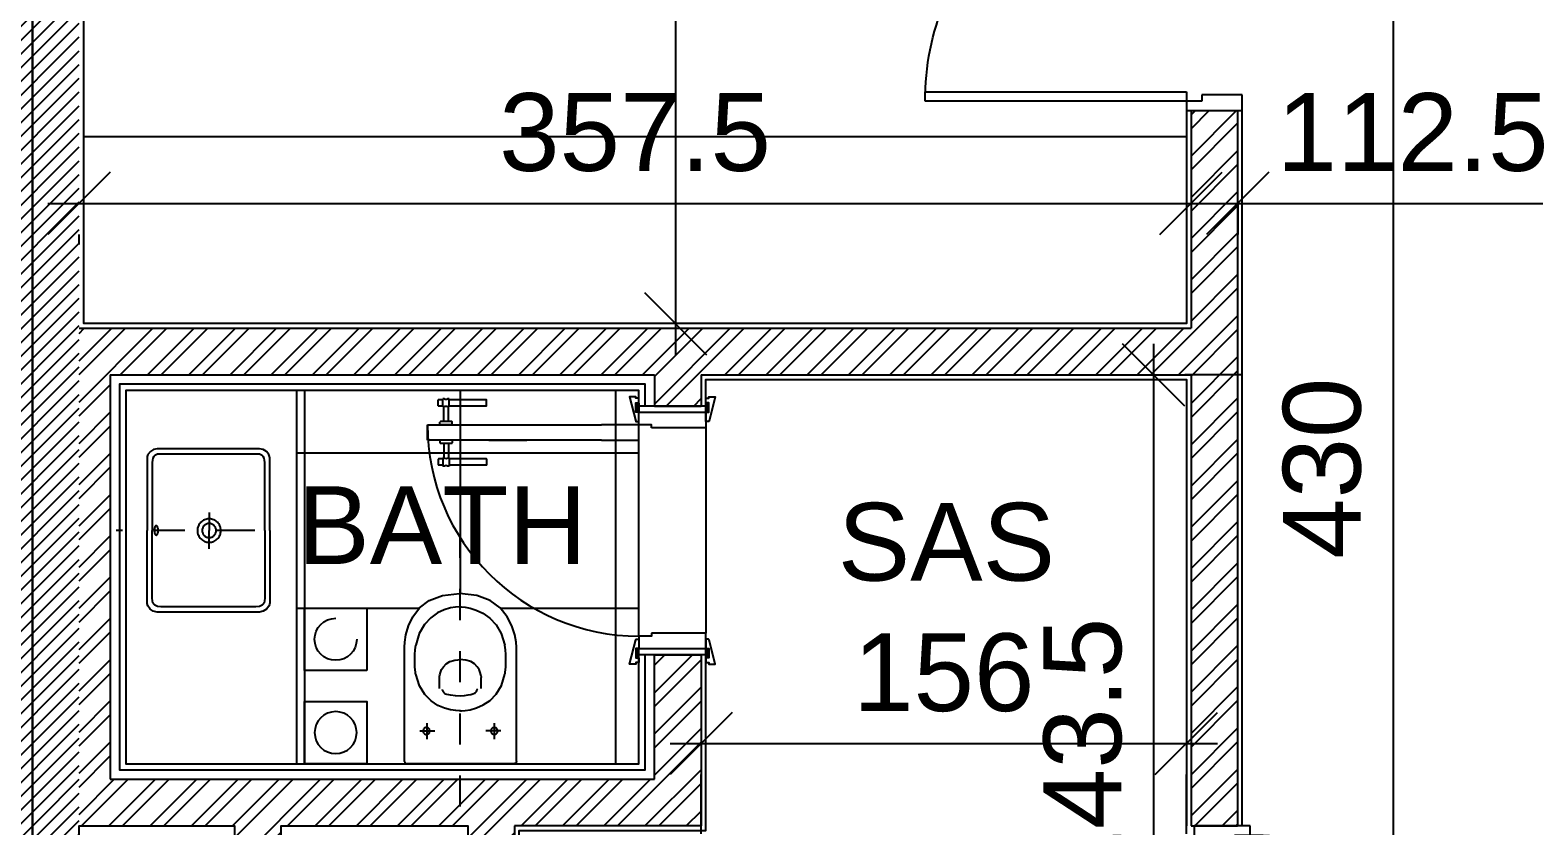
# Model space of a CAD drawing. Extents: x 0 to 47, y -4.1 to 58.5.
# Drawn here: x 15.621 to 20.456, y 12.8 to 15.359 of the extents above; entities that cross this region are included whole.
import ezdxf
from ezdxf.enums import TextEntityAlignment as Align

# ---------------------------------------------------------------- set-up
doc = ezdxf.new("R2010")
doc.units = 0
doc.header["$MEASUREMENT"] = 0
doc.header["$PDMODE"] = 35
doc.header["$PDSIZE"] = 0.3
doc.linetypes.add('CENTER', pattern=[2, 1.25, -0.25, 0.25, -0.25])
doc.linetypes.add('DASHDOTX2', pattern=[50.8, 25.4, -12.7, 0, -12.7])
doc.layers.get('0').update_dxf_attribs({"linetype": 'CONTINUOUS'})
doc.layers.get('DEFPOINTS').update_dxf_attribs({"linetype": 'CONTINUOUS'})
for name, color, linetype in [('A-AREAS', 6, 'CONTINUOUS'), ('A-AXIS-SANITARY', 10, 'DASHDOTX2'), ('A-closet', 252, 'CONTINUOUS'), ('a-dim', 3, 'CONTINUOUS'), ('A-DOORS', 1, 'CONTINUOUS'), ('A-FLOR-PFIX', 61, 'CONTINUOUS'), ('A-HATCH-CONC', 8, 'CONTINUOUS'), ('A-HATCH-WALL', 8, 'CONTINUOUS'), ('A-MECHANICAL', 255, 'CONTINUOUS'), ('A-NOMENCLATURE', 3, 'CONTINUOUS'), ('A-PLASTER', 8, 'CONTINUOUS'), ('A-PORTE', 1, 'CONTINUOUS'), ('A-PROJ-TIL-BATH', 8, 'CONTINUOUS'), ('A-SECT-TILE', 12, 'CONTINUOUS'), ('A-WALL', 4, 'CONTINUOUS')]:
    doc.layers.add(name, color=color, linetype=linetype)
doc.styles.add('A100-STEXT', font='Arial Regular.ttf', dxfattribs={"height": 0.25})
doc.dimstyles.new('A100-DIM', dxfattribs={"dimtxt": 0.25, "dimasz": 0.2, "dimexe": 0.1, "dimexo": 0.3, "dimgap": 0.1, "dimtad": 1, "dimlfac": 100, "dimrnd": 0.5, "dimdsep": 46, "dimtxsty": 'A100-STEXT', "dimblk1": 'OBLIQUE', "dimblk2": 'OBLIQUE', "dimsah": 1, "dimcen": -0.05, "dimdle": 0.1, "dimclrd": 15, "dimclre": 15, "dimclrt": 256, "dimadec": 0, "dimazin": 0, "dimtfac": 0.28, "dimtix": 1, "dimtmove": 2, "dimatfit": 3, "dimldrblk": 'OBLIQUE', "dimfxl": 1, "dimtolj": 1, "dimarcsym": 0})

# ---------------------------------------------------------------- blocks, each defined once
blk = doc.blocks.new('_OBLIQUE')
at = {"color": 0, "linetype": 'ByBlock'}
blk.add_line((-0.5, -0.5), (0.5, 0.5), dxfattribs=at)
blk = doc.blocks.new('*D129')
at = {"layer": 'a-dim', "color": 15, "lineweight": -2, "transparency": 16777216}
for p, q in [((15.6784, 14.8014), (19.4534, 14.8014)), ((19.3534, 14.8), (19.3534, 14.7014)), ((15.7784, 14.6691), (15.7784, 14.7014))]:
    blk.add_line(p, q, dxfattribs=at)
at = {"layer": 'DEFPOINTS', "color": 0, "transparency": 16777216}
for p in [(19.3534, 15.1), (15.7784, 14.9691), (19.3534, 14.8014)]:
    blk.add_point(p, dxfattribs=at)
at = {"layer": 'a-dim', "color": 15, "lineweight": -2, "transparency": 16777216, "xscale": 0.2, "yscale": 0.2, "zscale": 0.2, "rotation": 180}
blk.add_blockref('_OBLIQUE', (15.7784, 14.8014), dxfattribs=at)
at = {"layer": 'a-dim', "color": 15, "lineweight": -2, "transparency": 16777216, "xscale": 0.2, "yscale": 0.2, "zscale": 0.2}
blk.add_blockref('_OBLIQUE', (19.3534, 14.8014), dxfattribs=at)
at = {"layer": 'a-dim', "transparency": 16777216, "insert": (17.5659, 15.0291), "char_height": 0.25, "attachment_point": 5, "style": 'A100-STEXT'}
blk.add_mtext('\\A1;357.5', dxfattribs=at)
blk = doc.blocks.new('*D130')
at = {"layer": 'a-dim', "color": 15, "lineweight": -2, "transparency": 16777216}
for p, q in [((20.6284, 14.975), (20.6284, 14.7014)), ((19.4034, 14.8014), (20.7284, 14.8014)), ((19.5034, 14.8), (19.5034, 14.7014))]:
    blk.add_line(p, q, dxfattribs=at)
at = {"layer": 'DEFPOINTS', "color": 0, "transparency": 16777216}
for p in [(20.6284, 15.275), (19.5034, 15.1), (20.6284, 14.8014)]:
    blk.add_point(p, dxfattribs=at)
at = {"layer": 'a-dim', "color": 15, "lineweight": -2, "transparency": 16777216, "xscale": 0.2, "yscale": 0.2, "zscale": 0.2, "rotation": 180}
blk.add_blockref('_OBLIQUE', (19.5034, 14.8014), dxfattribs=at)
at = {"layer": 'a-dim', "color": 15, "lineweight": -2, "transparency": 16777216, "xscale": 0.2, "yscale": 0.2, "zscale": 0.2}
blk.add_blockref('_OBLIQUE', (20.6284, 14.8014), dxfattribs=at)
at = {"layer": 'a-dim', "transparency": 16777216, "insert": (20.0659, 15.0291), "char_height": 0.25, "attachment_point": 5, "style": 'A100-STEXT'}
blk.add_mtext('\\A1;112.5', dxfattribs=at)
blk = doc.blocks.new('P90E18D')
at = {"layer": 'A-PORTE'}
for p, q in [((0, 0), (0.05, 0)), ((0, -0.18), (0, 0)), ((0.05, 0), (0.05, -0.13)), ((0.9, 0), (0.85, 0)), ((0.85, 0), (0.85, -0.13)), ((0.9, -0.18), (0.9, 0)), ((0.05, -0.13), (0.03, -0.13)), ((0.03, -0.13), (0.03, -0.18)), ((0.85, -0.13), (0.87, -0.13)), ((0.87, -0.13), (0.87, -0.18)), ((0.03, -0.18), (0, -0.18)), ((0.06, -0.18), (0.02, -0.18)), ((0.03, -0.18), (0.03, -1.02)), ((0.06, -1.02), (0.06, -0.18)), ((0.87, -0.18), (0.9, -0.18))]:
    blk.add_line(p, q, dxfattribs=at)
blk.add_arc((0.03, -0.18), 0.84, 270, 360, dxfattribs=at)
blk = doc.blocks.new('A$C3DEF75EA')
at = {"layer": 'A-DOORS'}
for p, q in [((-0.11, 0.68), (-0.06, 0.68)), ((-0.11, 0.56), (-0.11, 0.68)), ((-0.06, 0.68), (-0.06, 0.56)), ((-0.167, 0.63), (-0.193, 0.63)), ((-0.193, 0.625), (-0.193, 0.63)), ((-0.19, 0.63), (-0.19, 0.6445)), ((-0.1705, 0.645), (-0.1895, 0.645)), ((-0.17, 0.63), (-0.17, 0.6445)), ((-0.167, 0.6275), (-0.167, 0.63)), ((-0.12, 0.602), (-0.12, 0.638)), ((-0.11, 0.64), (-0.118, 0.64)), ((-0.11, 0.6), (-0.11, 0.64)), ((-0.06, 0.64), (-0.052, 0.64)), ((-0.06, 0.6), (-0.06, 0.64)), ((-0.05, 0.602), (-0.05, 0.638)), ((-0.003, 0.63), (0.023, 0.63)), ((-0.003, 0.6275), (-0.003, 0.63)), ((0, 0.63), (0, 0.6445)), ((0.0005, 0.645), (0.0195, 0.645)), ((0.02, 0.63), (0.02, 0.6445)), ((0.023, 0.625), (0.023, 0.63)), ((-0.193, 0.61), (-0.193, 0.615)), ((-0.167, 0.61), (-0.193, 0.61)), ((-0.19, 0.4905), (-0.19, 0.61)), ((-0.17, 0.4905), (-0.17, 0.61)), ((-0.12, 0.6275), (-0.167, 0.6275)), ((-0.167, 0.61), (-0.167, 0.6125)), ((-0.12, 0.6125), (-0.167, 0.6125)), ((-0.11, 0.6), (-0.118, 0.6)), ((-0.06, 0.6), (-0.052, 0.6)), ((-0.05, 0.6275), (-0.003, 0.6275)), ((-0.05, 0.6125), (-0.003, 0.6125)), ((-0.003, 0.61), (-0.003, 0.6125)), ((-0.003, 0.61), (0.023, 0.61)), ((0, 0.4905), (0, 0.61)), ((0.02, 0.4905), (0.02, 0.61)), ((0.023, 0.61), (0.023, 0.615)), ((-0.11, 0.12), (-0.11, 0.56)), ((-0.06, 0.56), (-0.06, 0.12)), ((-0.1705, 0.49), (-0.1895, 0.49)), ((0.0005, 0.49), (0.0195, 0.49)), ((-0.11, 0.483), (-0.11, 0.36)), ((-0.06, 0.483), (-0.06, 0.36)), ((-0.11, 0.12), (-0.11, 0)), ((-0.06, 0), (-0.06, 0.12)), ((-0.809, 0), (-0.781, 0.009)), ((-0.809, 0.009), (-0.781, 0)), ((0.009, 0), (-0.019, 0.009)), ((0.009, 0.009), (-0.019, 0)), ((-0.11, 0), (-0.06, 0)), ((-0.809, -0.215), (-0.781, -0.224)), ((-0.809, -0.224), (-0.781, -0.215)), ((0.009, -0.215), (-0.019, -0.224)), ((0.009, -0.224), (-0.019, -0.215))]:
    blk.add_line(p, q, dxfattribs=at)
at = {"layer": 'A-DOORS', "color": 8}
for p, q in [((-0.74, 0), (-0.06, 0)), ((-0.07, -0.215), (-0.73, -0.215))]:
    blk.add_line(p, q, dxfattribs=at)
at = {"layer": 'A-DOORS'}
for points in [[(-0.81, 0), (-0.825, 0), (-0.825, 0.01), (-0.83, 0.01), (-0.83, 0.03), (-0.7518, 0.0104, -0.381769), (-0.75, 0.0084), (-0.75, 0), (-0.78, 0), (-0.78, 0.01), (-0.81, 0.01), (-0.81, 0)], [(0.01, 0), (0.025, 0), (0.025, 0.01), (0.03, 0.01), (0.03, 0.03), (-0.0482, 0.0104, 0.381769), (-0.05, 0.0084), (-0.05, 0), (-0.02, 0), (-0.02, 0.01), (0.01, 0.01), (0.01, 0)], [(-0.81, -0.215), (-0.825, -0.215), (-0.825, -0.225), (-0.83, -0.225), (-0.83, -0.245), (-0.7518, -0.2254, 0.381769), (-0.75, -0.2234), (-0.75, -0.215), (-0.78, -0.215), (-0.78, -0.225), (-0.81, -0.225), (-0.81, -0.215)], [(0.01, -0.215), (0.025, -0.215), (0.025, -0.225), (0.03, -0.225), (0.03, -0.245), (-0.0482, -0.2254, -0.381769), (-0.05, -0.2234), (-0.05, -0.215), (-0.02, -0.215), (-0.02, -0.225), (0.01, -0.225), (0.01, -0.215)]]:
    blk.add_lwpolyline(points, format="xyb", dxfattribs=at)
for points in [[(-0.809, 0), (-0.781, 0), (-0.781, 0.009), (-0.809, 0.009)], [(0.009, 0), (-0.019, 0), (-0.019, 0.009), (0.009, 0.009)], [(-0.809, -0.215), (-0.781, -0.215), (-0.781, -0.224), (-0.809, -0.224)], [(0.009, -0.215), (-0.019, -0.215), (-0.019, -0.224), (0.009, -0.224)]]:
    blk.add_lwpolyline(points, close=True, dxfattribs=at)
for points in [[(-0.8, -0.215), (-0.8, 0), (-0.78, 0), (-0.78, -0.215), (-0.8, -0.215)], [(-0.73, -0.04), (-0.74, -0.04), (-0.74, 0), (-0.78, 0)], [(-0.78, 0), (-0.78, -0.215), (-0.73, -0.215), (-0.73, -0.04)], [(0, -0.215), (0, 0), (-0.02, 0), (-0.02, -0.215), (0, -0.215)], [(-0.07, -0.04), (-0.06, -0.04), (-0.06, 0), (-0.02, 0)], [(-0.02, 0), (-0.02, -0.215), (-0.07, -0.215), (-0.07, -0.04)]]:
    blk.add_lwpolyline(points, dxfattribs=at)
blk.add_arc((-0.0597, -0.0003), 0.6803, 90.0254, 179.9746, dxfattribs=at)
for centre, major_axis, start_param, end_param in [((-0.1895, 0.6445), (-0.000354, 0.000354), -0.785398, 0.785398), ((-0.1705, 0.6445), (0.000354, 0.000354), 5.497787, 7.068583), ((-0.118, 0.638), (-0.00141, 0.00141), -0.785398, 0.785398), ((-0.052, 0.638), (0.00141, 0.00141), 5.497787, 7.068583), ((0.0005, 0.6445), (-0.000354, 0.000354), -0.785398, 0.785398), ((0.0195, 0.6445), (0.000354, 0.000354), 5.497787, 7.068583), ((-0.2006, 0.62), (0.00642, 0.00642), 4.914874, 6.080701), ((-0.149, 0.62), (0.0138, 0.0138), 1.961403, 2.750986), ((-0.118, 0.602), (0.00141, 0.00141), 2.356194, 3.926991), ((-0.052, 0.602), (-0.00141, 0.00141), 2.356194, 3.926991), ((-0.021, 0.62), (0.0138, 0.0138), 5.102996, 5.892578), ((0.0306, 0.62), (0.00642, 0.00642), 1.773281, 2.939108), ((-0.1895, 0.4905), (0.000354, 0.000354), 2.356194, 3.926991), ((-0.1705, 0.4905), (-0.000354, 0.000354), 2.356194, 3.926991), ((0.0005, 0.4905), (0.000354, 0.000354), 2.356194, 3.926991), ((0.0195, 0.4905), (-0.000354, 0.000354), 2.356194, 3.926991)]:
    blk.add_ellipse(centre, major_axis=major_axis, ratio=1, start_param=start_param, end_param=end_param, dxfattribs=at)
blk = doc.blocks.new('A$C4412624D')
for points in [[(-363.316505, 205.931824, 0), (-369.377186, 205.812927, 0), (-385.619804, 204.401184, 0), (-409.135235, 200.113983, 0), (-437.014357, 191.368836, 0), (-466.348038, 176.583069, 0), (-494.227158, 154.174194, 0), (-517.742592, 122.559601, 0), (-533.985207, 80.156738, 0), (-540.045876, 25.382996, 0)], [(-7.305237, 205.931824, 0), (-19.51413, 205.931824, 0), (-52.233948, 205.931824, 0), (-99.604431, 205.931824, 0), (-155.76532, 205.931824, 0), (-214.856354, 205.931793, 0), (-271.017242, 205.931793, 0), (-318.387726, 205.931793, 0), (-351.107536, 205.931763, 0), (-363.316406, 205.931763, 0)], [(-7.305237, 205.931824, 0), (-7.054718, 205.891724, 0), (-6.383331, 205.746399, 0), (-5.411285, 205.458283, 0), (-4.258881, 204.989777, 0), (-3.046356, 204.303314, 0), (-1.893951, 203.361298, 0), (-0.921936, 202.126221, 0), (-0.250519, 200.560455, 0), (0, 198.626465, 0)], [(-0.000031, 198.626618, 0), (-0.000031, 186.942688, 0), (-0.000031, 155.629791, 0), (-0.000031, 110.296204, 0), (-0.000031, 56.550171, 0), (0, 0, 0), (0, -53.746025, 0), (0, -99.079628, 0), (0.000031, -130.392528, 0), (0.000031, -142.076446, 0)], [(-497.934326, 27.701111, 0), (-497.803253, 31.697464, 0), (-496.723526, 42.562134, 0), (-493.665352, 58.608521, 0), (-487.598946, 78.150055, 0), (-477.494526, 99.500153, 0), (-462.322313, 120.972229, 0), (-441.052518, 140.879669, 0), (-412.655359, 157.53595, 0), (-376.101051, 169.254425, 0)], [(-283.871368, 169.254578, 0), (-285.531082, 169.495087, 0), (-290.24971, 170.096344, 0), (-297.636414, 170.87796, 0), (-307.300392, 171.659577, 0), (-318.850838, 172.260834, 0), (-331.896935, 172.501343, 0), (-346.047874, 172.200714, 0), (-360.912849, 171.17862, 0), (-376.101044, 169.254608, 0)], [(-167.899292, 27.713638, 0), (-167.94632, 31.783478, 0), (-168.779755, 42.831787, 0), (-171.43811, 59.116745, 0), (-176.960022, 78.896546, 0), (-186.383972, 100.429382, 0), (-200.748535, 121.973389, 0), (-221.092255, 141.786835, 0), (-248.453674, 158.127808, 0), (-283.871368, 169.254547, 0)], [(-93.019531, 135.467438, 0), (-93.196075, 137.437134, 0), (-93.705109, 139.291046, 0), (-94.515656, 140.998169, 0), (-95.596771, 142.527588, 0), (-96.917511, 143.848328, 0), (-98.446899, 144.929444, 0), (-100.154022, 145.740021, 0), (-102.007935, 146.249054, 0), (-103.977631, 146.425629, 0), (-103.977631, 146.425537, 0), (-105.947327, 146.248993, 0), (-107.801239, 145.73996, 0), (-109.508362, 144.929413, 0), (-111.03775, 143.848328, 0), (-112.358459, 142.527588, 0), (-113.439575, 140.99823, 0), (-114.250092, 139.291107, 0), (-114.759094, 137.437256, 0), (-114.935638, 135.46759, 0), (-114.93573, 135.467438, 0), (-114.759186, 133.497742, 0), (-114.250153, 131.643829, 0), (-113.439606, 129.936707, 0), (-112.35849, 128.407288, 0), (-111.03775, 127.086548, 0), (-109.508362, 126.005432, 0), (-107.801239, 125.194855, 0), (-105.947327, 124.685822, 0), (-103.977631, 124.509247, 0), (-103.977631, 124.509339, 0), (-102.007935, 124.685883, 0), (-100.154022, 125.194916, 0), (-98.446899, 126.005463, 0), (-96.917511, 127.086548, 0), (-95.596802, 128.407288, 0), (-94.515686, 129.936646, 0), (-93.70517, 131.643768, 0), (-93.196167, 133.49762, 0), (-93.019623, 135.467285, 0)], [(-103.977631, 156.470307, 0), (-103.977631, 154.841889, 0), (-103.977631, 150.477722, 0), (-103.977631, 144.159454, 0), (-103.977631, 136.668732, 0), (-103.977661, 128.787171, 0), (-103.977661, 121.296448, 0), (-103.977661, 114.97818, 0), (-103.977692, 110.614014, 0), (-103.977692, 108.985626, 0)], [(-128.633087, 134.554077, 0), (-126.879395, 134.554077, 0), (-122.179504, 134.554077, 0), (-115.375183, 134.554077, 0), (-107.308197, 134.554077, 0), (-98.820343, 134.554108, 0), (-90.753357, 134.554108, 0), (-83.949036, 134.554108, 0), (-79.249146, 134.554138, 0), (-77.495453, 134.554138, 0)], [(-239.127029, 93.496338, 0), (-244.453003, 93.570557, 0), (-249.945557, 93.674713, 0), (-255.392944, 93.798554, 0), (-260.583328, 93.931671, 0), (-265.304947, 94.063751, 0), (-269.345993, 94.184479, 0), (-272.494675, 94.283508, 0), (-274.5392, 94.350495, 0), (-275.267776, 94.375122, 0), (-275.267746, 94.375122, 0), (-277.177994, 94.160919, 0), (-282.297455, 93.202637, 0), (-289.709213, 91.026795, 0), (-298.496338, 87.159912, 0), (-307.741928, 81.128479, 0), (-316.529068, 72.45903, 0), (-323.940826, 60.67807, 0), (-329.060295, 45.312103, 0), (-330.970551, 25.887634, 0)], [(-222.988953, 73.828949, 0), (-223.338638, 74.133179, 0), (-224.304276, 74.948532, 0), (-225.760712, 76.128952, 0), (-227.582809, 77.528443, 0), (-229.645447, 79.000946, 0), (-231.823486, 80.400421, 0), (-233.99176, 81.580872, 0), (-236.025146, 82.39621, 0), (-237.798523, 82.70047, 0)], [(-222.988953, 73.828949, 0), (-222.415253, 72.286972, 0), (-220.969742, 67.851441, 0), (-219.065781, 60.807938, 0), (-217.11673, 51.442078, 0), (-215.53595, 40.039414, 0), (-214.736816, 26.885574, 0), (-215.132675, 12.266113, 0), (-217.136887, -3.533356, 0), (-221.162842, -20.227234, 0)], [(-363.316505, -149.381658, 0), (-369.377186, -149.461094, 0), (-385.619804, -148.580885, 0), (-409.135235, -145.063267, 0), (-437.014357, -137.230472, 0), (-466.348038, -123.404728, 0), (-494.227158, -101.908272, 0), (-517.742592, -71.063339, 0), (-533.985207, -29.192154, 0), (-540.045876, 25.383057, 0)], [(-497.934326, 27.701111, 0), (-497.877174, 23.658875, 0), (-496.982231, 12.679642, 0), (-494.164284, -3.515335, 0), (-488.338104, -23.204819, 0), (-478.41848, -44.667587, 0), (-463.320183, -66.182388, 0), (-441.957998, -86.028, 0), (-413.246702, -102.483177, 0), (-376.101074, -113.826691, 0)], [(-239.127029, -38.068466, 0), (-244.453003, -38.14267, 0), (-249.945557, -38.246841, 0), (-255.392944, -38.370651, 0), (-260.583328, -38.503769, 0), (-265.304947, -38.635849, 0), (-269.345993, -38.756561, 0), (-272.494675, -38.855591, 0), (-274.5392, -38.922577, 0), (-275.267776, -38.947189, 0), (-275.267746, -38.947235, 0), (-277.177994, -38.733047, 0), (-282.297455, -37.774811, 0), (-289.709213, -35.599045, 0), (-298.496338, -31.732208, 0), (-307.741928, -25.700821, 0), (-316.529068, -17.031387, 0), (-323.940826, -5.250381, 0), (-329.060295, 10.115692, 0), (-330.970551, 29.540344, 0)], [(-167.899292, 27.713638, 0), (-167.835449, 23.744888, 0), (-168.391693, 12.949295, 0), (-170.689728, -3.00711, 0), (-175.851273, -22.458359, 0), (-184.998032, -43.738403, 0), (-199.251709, -65.181274, 0), (-219.733994, -85.120949, 0), (-247.56662, -101.891426, 0), (-283.871277, -113.826691, 0)], [(-221.162796, -20.227218, 0), (-221.512482, -20.531448, 0), (-222.478119, -21.346786, 0), (-223.934555, -22.527222, 0), (-225.756668, -23.926681, 0), (-227.819305, -25.39917, 0), (-229.99733, -26.79863, 0), (-232.165619, -27.97905, 0), (-234.19902, -28.794388, 0), (-235.972382, -29.098617, 0)], [(-128.633087, -79.126785, 0), (-126.879395, -79.126785, 0), (-122.179504, -79.126785, 0), (-115.375183, -79.126785, 0), (-107.308197, -79.126793, 0), (-98.820343, -79.126793, 0), (-90.753357, -79.1268, 0), (-83.949036, -79.1268, 0), (-79.249146, -79.126808, 0), (-77.495453, -79.126816, 0)], [(-93.019531, -80.039558, 0), (-93.196075, -78.069855, 0), (-93.705109, -76.215965, 0), (-94.515656, -74.508842, 0), (-95.596771, -72.979439, 0), (-96.917511, -71.658707, 0), (-98.446899, -70.577591, 0), (-100.154022, -69.767044, 0), (-102.007935, -69.258026, 0), (-103.977631, -69.081474, 0), (-103.977631, -69.081459, 0), (-105.947327, -69.258011, 0), (-107.801239, -69.767036, 0), (-109.508362, -70.577583, 0), (-111.03775, -71.658699, 0), (-112.358459, -72.979431, 0), (-113.439575, -74.508835, 0), (-114.250092, -76.21595, 0), (-114.759094, -78.069839, 0), (-114.935638, -80.039543, 0), (-114.93573, -80.039558, 0), (-114.759186, -82.009262, 0), (-114.250153, -83.863159, 0), (-113.439606, -85.570282, 0), (-112.35849, -87.099686, 0), (-111.03775, -88.420425, 0), (-109.508362, -89.501541, 0), (-107.801239, -90.312088, 0), (-105.947327, -90.821113, 0), (-103.977631, -90.997673, 0), (-103.977631, -90.997658, 0), (-102.007935, -90.821106, 0), (-100.154022, -90.31208, 0), (-98.446899, -89.501533, 0), (-96.917511, -88.420418, 0), (-95.596802, -87.099678, 0), (-94.515686, -85.570274, 0), (-93.70517, -83.863144, 0), (-93.196167, -82.009254, 0), (-93.019623, -80.039543, 0)], [(-103.977631, -101.042419, 0), (-103.977631, -99.414001, 0), (-103.977631, -95.049827, 0), (-103.977631, -88.731552, 0), (-103.977631, -81.240814, 0), (-103.977661, -73.359253, 0), (-103.977661, -65.868515, 0), (-103.977661, -59.550239, 0), (-103.977692, -55.186066, 0), (-103.977692, -53.557648, 0)], [(-283.871368, -113.826683, 0), (-285.531082, -114.067184, 0), (-290.24971, -114.668434, 0), (-297.636414, -115.450065, 0), (-307.300392, -116.231693, 0), (-318.850838, -116.832943, 0), (-331.896935, -117.073444, 0), (-346.047874, -116.772819, 0), (-360.912849, -115.750694, 0), (-376.101044, -113.826691, 0)], [(-7.305237, -149.381658, 0), (-7.054718, -149.341568, 0), (-6.383331, -149.196247, 0), (-5.411285, -148.908123, 0), (-4.258881, -148.439623, 0), (-3.046356, -147.753174, 0), (-1.893951, -146.811207, 0), (-0.921936, -145.576141, 0), (-0.250519, -144.010414, 0), (0, -142.076446, 0)], [(-7.305237, -149.381658, 0), (-19.51413, -149.381658, 0), (-52.233948, -149.381658, 0), (-99.604431, -149.381658, 0), (-155.76532, -149.381658, 0), (-214.856354, -149.38166, 0), (-271.017242, -149.38166, 0), (-318.387726, -149.38166, 0), (-351.107536, -149.381662, 0), (-363.316406, -149.381662, 0)]]:
    blk.add_polyline3d(points)
at = {"layer": 'A-AXIS-SANITARY', "linetype": 'CENTER', "ltscale": 0.1}
blk.add_line((136.288241, 26.88557), (-721.794139, 26.885582), dxfattribs=at)
blk = doc.blocks.new('A$C6D442EC4')
at = {"layer": 'A-AXIS-SANITARY', "linetype": 'CENTER', "ltscale": 0.1}
blk.add_line((-0.0027, 0.3461), (-0.0027, -0.0992), dxfattribs=at)
for points in [[(-0.0614, 0.1997), (-0.0031, 0.1997)], [(0.0553, 0.1997), (-0.0031, 0.1997)]]:
    blk.add_lwpolyline(points, dxfattribs=at)
at = {"layer": 'A-FLOR-PFIX', "ltscale": 0.5}
for points in [[(-0.0025, 0.3948), (-0.0051, 0.3948), (-0.0125, 0.3948), (-0.0239, 0.3948), (-0.0388, 0.3948), (-0.0564, 0.3948), (-0.076, 0.3948), (-0.1187, 0.3948), (-0.1614, 0.3948), (-0.181, 0.3948), (-0.1986, 0.3948), (-0.2135, 0.3948), (-0.225, 0.3948), (-0.2323, 0.3948), (-0.235, 0.3948), (-0.2405, 0.394), (-0.246, 0.3919), (-0.2556, 0.3842), (-0.2625, 0.3736), (-0.2651, 0.362), (-0.2651, 0.361), (-0.2651, 0.3583), (-0.2651, 0.3538), (-0.2651, 0.3478), (-0.2651, 0.3316), (-0.2651, 0.3105), (-0.2651, 0.2855), (-0.2651, 0.2577), (-0.2651, 0.1972), (-0.2651, 0.1367), (-0.2651, 0.1088), (-0.2651, 0.0839), (-0.2651, 0.0628), (-0.2651, 0.0466), (-0.2651, 0.0405), (-0.2651, 0.0361), (-0.2651, 0.0333), (-0.2651, 0.0324), (-0.2626, 0.0199), (-0.2557, 0.0096), (-0.2448, 0.0026), (-0.2379, 0.0007), (-0.2303, 0), (-0.2278, 0), (-0.2205, 0), (-0.2093, 0), (-0.1947, 0), (-0.1775, 0), (-0.1582, 0), (-0.1164, 0), (-0.0746, 0), (-0.0553, 0), (-0.0381, 0), (-0.0235, 0), (-0.0123, 0), (-0.005, 0), (-0.0025, 0)], [(-0.0026, 0.3948), (0, 0.3948), (0.0074, 0.3948), (0.0188, 0.3948), (0.0337, 0.3948), (0.0513, 0.3948), (0.0709, 0.3948), (0.1136, 0.3948), (0.1563, 0.3948), (0.176, 0.3948), (0.1936, 0.3948), (0.2084, 0.3948), (0.2199, 0.3948), (0.2273, 0.3948), (0.2299, 0.3948), (0.2355, 0.394), (0.2409, 0.3919), (0.2506, 0.3842), (0.2574, 0.3736), (0.26, 0.362), (0.26, 0.361), (0.26, 0.3583), (0.26, 0.3538), (0.26, 0.3478), (0.26, 0.3316), (0.26, 0.3105), (0.26, 0.2856), (0.26, 0.2578), (0.26, 0.1974), (0.26, 0.137), (0.26, 0.1092), (0.26, 0.0843), (0.26, 0.0632), (0.26, 0.047), (0.26, 0.041), (0.26, 0.0366), (0.26, 0.0338), (0.26, 0.0329), (0.2574, 0.0212), (0.2506, 0.0106), (0.2409, 0.003), (0.2355, 0.0008), (0.2299, 0), (0.2273, 0), (0.2199, 0), (0.2084, 0), (0.1936, 0), (0.176, 0), (0.1563, 0), (0.1136, 0), (0.0709, 0), (0.0513, 0), (0.0337, 0), (0.0188, 0), (0.0074, 0), (0, 0), (-0.0026, 0)], [(-0.0025, 0.3784), (-0.0049, 0.3784), (-0.0118, 0.3784), (-0.0226, 0.3784), (-0.0366, 0.3784), (-0.0531, 0.3784), (-0.0715, 0.3784), (-0.1116, 0.3784), (-0.1517, 0.3784), (-0.1701, 0.3784), (-0.1867, 0.3784), (-0.2006, 0.3784), (-0.2114, 0.3784), (-0.2183, 0.3784), (-0.2208, 0.3784), (-0.2288, 0.3778), (-0.2351, 0.3761), (-0.2399, 0.3735), (-0.2434, 0.37), (-0.2472, 0.361), (-0.2481, 0.3502), (-0.2481, 0.3493), (-0.2481, 0.3468), (-0.2481, 0.3427), (-0.2481, 0.3371), (-0.2481, 0.322), (-0.2481, 0.3025), (-0.2481, 0.2793), (-0.2481, 0.2535), (-0.2481, 0.1974), (-0.2481, 0.1413), (-0.2481, 0.1155), (-0.2481, 0.0924), (-0.2481, 0.0728), (-0.2481, 0.0577), (-0.2481, 0.0522), (-0.2481, 0.048), (-0.2481, 0.0455), (-0.2481, 0.0446), (-0.2472, 0.0339), (-0.2434, 0.0249), (-0.2399, 0.0214), (-0.2351, 0.0187), (-0.2288, 0.017), (-0.2208, 0.0164), (-0.2183, 0.0164), (-0.2114, 0.0164), (-0.2006, 0.0164), (-0.1867, 0.0164), (-0.1701, 0.0164), (-0.1517, 0.0164), (-0.1116, 0.0164), (-0.0715, 0.0164), (-0.0531, 0.0164), (-0.0366, 0.0164), (-0.0226, 0.0164), (-0.0118, 0.0164), (-0.0049, 0.0164), (-0.0025, 0.0164)], [(-0.0026, 0.3784), (-0.0002, 0.3784), (0.0068, 0.3784), (0.0175, 0.3784), (0.0315, 0.3784), (0.048, 0.3784), (0.0665, 0.3784), (0.1065, 0.3784), (0.1466, 0.3784), (0.1651, 0.3784), (0.1816, 0.3784), (0.1955, 0.3784), (0.2063, 0.3784), (0.2132, 0.3784), (0.2157, 0.3784), (0.2237, 0.3778), (0.23, 0.3761), (0.2348, 0.3735), (0.2383, 0.37), (0.2421, 0.361), (0.243, 0.3502), (0.243, 0.3493), (0.243, 0.3468), (0.243, 0.3427), (0.243, 0.3371), (0.243, 0.322), (0.243, 0.3025), (0.243, 0.2793), (0.243, 0.2535), (0.243, 0.1974), (0.243, 0.1413), (0.243, 0.1155), (0.243, 0.0924), (0.243, 0.0728), (0.243, 0.0577), (0.243, 0.0522), (0.243, 0.048), (0.243, 0.0455), (0.243, 0.0446), (0.2421, 0.0339), (0.2383, 0.0249), (0.2348, 0.0214), (0.23, 0.0187), (0.2237, 0.017), (0.2157, 0.0164), (0.2132, 0.0164), (0.2063, 0.0164), (0.1955, 0.0164), (0.1816, 0.0164), (0.1651, 0.0164), (0.1466, 0.0164), (0.1065, 0.0164), (0.0665, 0.0164), (0.048, 0.0164), (0.0315, 0.0164), (0.0175, 0.0164), (0.0068, 0.0164), (-0.0002, 0.0164), (-0.0026, 0.0164)], [(-0.0408, 0.1997), (-0.0406, 0.2035), (-0.04, 0.2073), (-0.0391, 0.2109), (-0.0378, 0.2144), (-0.0362, 0.2176), (-0.0343, 0.2208), (-0.0322, 0.2237), (-0.0297, 0.2263), (-0.0271, 0.2288), (-0.0242, 0.2309), (-0.021, 0.2328), (-0.0177, 0.2344), (-0.0143, 0.2357), (-0.0107, 0.2366), (-0.0069, 0.2372), (-0.0031, 0.2374), (0.0008, 0.2372), (0.0045, 0.2366), (0.0081, 0.2357), (0.0116, 0.2344), (0.0149, 0.2328), (0.018, 0.2309), (0.0209, 0.2288), (0.0236, 0.2263), (0.026, 0.2237), (0.0282, 0.2208), (0.0301, 0.2176), (0.0317, 0.2144), (0.0329, 0.2109), (0.0339, 0.2073), (0.0344, 0.2035), (0.0346, 0.1997), (0.0344, 0.1958), (0.0339, 0.1921), (0.0329, 0.1885), (0.0317, 0.185), (0.0301, 0.1817), (0.0282, 0.1786), (0.026, 0.1757), (0.0236, 0.173), (0.0209, 0.1706), (0.018, 0.1684), (0.0149, 0.1665), (0.0116, 0.1649), (0.0081, 0.1637), (0.0045, 0.1627), (0.0008, 0.1622), (-0.0031, 0.162), (-0.0069, 0.1622), (-0.0107, 0.1627), (-0.0143, 0.1637), (-0.0177, 0.1649), (-0.021, 0.1665), (-0.0242, 0.1684), (-0.0271, 0.1706), (-0.0297, 0.173), (-0.0322, 0.1757), (-0.0343, 0.1786), (-0.0362, 0.1817), (-0.0378, 0.185), (-0.0391, 0.1885), (-0.04, 0.1921), (-0.0406, 0.1958), (-0.0408, 0.1997), (-0.0408, 0.1997)], [(-0.0257, 0.1997), (-0.0256, 0.202), (-0.0252, 0.2042), (-0.0247, 0.2064), (-0.0239, 0.2085), (-0.023, 0.2105), (-0.0218, 0.2123), (-0.0205, 0.2141), (-0.0191, 0.2157), (-0.0175, 0.2171), (-0.0157, 0.2184), (-0.0139, 0.2196), (-0.0119, 0.2205), (-0.0098, 0.2213), (-0.0076, 0.2218), (-0.0054, 0.2222), (-0.0031, 0.2223), (-0.0008, 0.2222), (0.0015, 0.2218), (0.0037, 0.2213), (0.0057, 0.2205), (0.0077, 0.2196), (0.0096, 0.2184), (0.0113, 0.2171), (0.0129, 0.2157), (0.0144, 0.2141), (0.0157, 0.2123), (0.0168, 0.2105), (0.0178, 0.2085), (0.0185, 0.2064), (0.0191, 0.2042), (0.0194, 0.202), (0.0196, 0.1997), (0.0194, 0.1974), (0.0191, 0.1951), (0.0185, 0.1929), (0.0178, 0.1909), (0.0168, 0.1889), (0.0157, 0.187), (0.0144, 0.1853), (0.0129, 0.1837), (0.0113, 0.1822), (0.0096, 0.1809), (0.0077, 0.1798), (0.0057, 0.1788), (0.0037, 0.1781), (0.0015, 0.1775), (-0.0008, 0.1772), (-0.0031, 0.1771), (-0.0054, 0.1772), (-0.0076, 0.1775), (-0.0098, 0.1781), (-0.0119, 0.1788), (-0.0139, 0.1798), (-0.0157, 0.1809), (-0.0175, 0.1822), (-0.0191, 0.1837), (-0.0205, 0.1853), (-0.0218, 0.187), (-0.023, 0.1889), (-0.0239, 0.1909), (-0.0247, 0.1929), (-0.0252, 0.1951), (-0.0256, 0.1974), (-0.0257, 0.1997), (-0.0257, 0.1997)], [(-0.0176, 0.0295), (-0.0176, 0.0302), (-0.0173, 0.0308), (-0.017, 0.0315), (-0.0165, 0.0321), (-0.0158, 0.0326), (-0.0151, 0.0332), (-0.0142, 0.0337), (-0.0132, 0.0341), (-0.011, 0.0349), (-0.0084, 0.0355), (-0.0056, 0.0359), (-0.0026, 0.036), (0.0004, 0.0359), (0.0033, 0.0355), (0.0058, 0.0349), (0.0081, 0.0341), (0.009, 0.0337), (0.0099, 0.0332), (0.0107, 0.0326), (0.0113, 0.0321), (0.0118, 0.0315), (0.0122, 0.0308), (0.0124, 0.0302), (0.0125, 0.0295), (0.0124, 0.0288), (0.0122, 0.0282), (0.0118, 0.0276), (0.0113, 0.027), (0.0107, 0.0264), (0.0099, 0.0258), (0.009, 0.0253), (0.0081, 0.0249), (0.0058, 0.0241), (0.0033, 0.0235), (0.0004, 0.0231), (-0.0026, 0.023), (-0.0056, 0.0231), (-0.0084, 0.0235), (-0.011, 0.0241), (-0.0132, 0.0249), (-0.0142, 0.0253), (-0.0151, 0.0258), (-0.0158, 0.0264), (-0.0165, 0.027), (-0.017, 0.0276), (-0.0173, 0.0282), (-0.0176, 0.0288), (-0.0176, 0.0295), (-0.0176, 0.0295)]]:
    blk.add_lwpolyline(points, dxfattribs=at)
blk = doc.blocks.new('A$C3B044ACB')
blk.add_lwpolyline([(-0.1, -0.1), (0.1, -0.1), (0.1, 0.1), (-0.1, 0.1)], close=True)
blk.add_circle((0, 0), 0.0676)
blk = doc.blocks.new('A$C767F1EFC')
blk.add_lwpolyline([(-0.2, -0.2), (0, -0.2), (0, 0), (-0.2, 0)], close=True)
blk.add_arc((-0.1, -0.1), 0.0676, 180, 90)
blk = doc.blocks.new('*D173')
at = {"layer": 'a-dim', "color": 15, "lineweight": -2, "transparency": 16777216}
for p, q in [((17.6959, 20.465), (17.6959, 14.315)), ((17.8148, 20.365), (17.7959, 20.365)), ((17.8148, 14.415), (17.7959, 14.415))]:
    blk.add_line(p, q, dxfattribs=at)
at = {"layer": 'DEFPOINTS', "color": 0, "transparency": 16777216}
for p in [(17.5148, 20.365), (17.5148, 14.415), (17.6959, 14.415)]:
    blk.add_point(p, dxfattribs=at)
at = {"layer": 'a-dim', "color": 15, "lineweight": -2, "transparency": 16777216, "xscale": 0.2, "yscale": 0.2, "zscale": 0.2}
for p, rotation in [((17.6959, 20.365), 90), ((17.6959, 14.415), 270)]:
    blk.add_blockref('_OBLIQUE', p, dxfattribs=dict(at, rotation=rotation))
at = {"layer": 'a-dim', "transparency": 16777216, "insert": (17.4683, 17.39), "char_height": 0.25, "attachment_point": 5, "rotation": 90, "style": 'A100-STEXT'}
blk.add_mtext('\\A1;595', dxfattribs=at)
blk = doc.blocks.new('*D234')
at = {"layer": 'a-dim', "color": 15, "lineweight": -2, "transparency": 16777216}
for p, q in [((19.5184, 12.685), (19.5184, 12.3004)), ((23.0134, 12.685), (23.0134, 12.3004)), ((23.1134, 12.4004), (19.4184, 12.4004))]:
    blk.add_line(p, q, dxfattribs=at)
at = {"layer": 'DEFPOINTS', "color": 0, "transparency": 16777216}
for p in [(19.5184, 12.985), (23.0134, 12.985), (19.5184, 12.4004)]:
    blk.add_point(p, dxfattribs=at)
at = {"layer": 'a-dim', "color": 15, "lineweight": -2, "transparency": 16777216, "xscale": 0.2, "yscale": 0.2, "zscale": 0.2}
for p, rotation in [((19.5184, 12.4004), 180.0000000001331), ((23.0134, 12.4004), 1.330935361920638e-10)]:
    blk.add_blockref('_OBLIQUE', p, dxfattribs=dict(at, rotation=rotation))
at = {"layer": 'a-dim', "transparency": 16777216, "insert": (21.2659, 12.6281), "char_height": 0.25, "attachment_point": 5, "style": 'A100-STEXT'}
blk.add_mtext('\\A1;349.5', dxfattribs=at)
blk = doc.blocks.new('*D235')
at = {"layer": 'a-dim', "color": 15, "lineweight": -2, "transparency": 16777216}
for p, q in [((20.0033, 16.2), (20.0033, 11.7)), ((19.8034, 16.1), (20.1033, 16.1)), ((19.8034, 11.8), (20.1033, 11.8))]:
    blk.add_line(p, q, dxfattribs=at)
at = {"layer": 'DEFPOINTS', "color": 0, "transparency": 16777216}
for p in [(19.5034, 16.1), (19.5034, 11.8), (20.0033, 11.8)]:
    blk.add_point(p, dxfattribs=at)
at = {"layer": 'a-dim', "color": 15, "lineweight": -2, "transparency": 16777216, "xscale": 0.2, "yscale": 0.2, "zscale": 0.2}
for p, rotation in [((20.0033, 16.1), 90), ((20.0033, 11.8), 270)]:
    blk.add_blockref('_OBLIQUE', p, dxfattribs=dict(at, rotation=rotation))
at = {"layer": 'a-dim', "transparency": 16777216, "insert": (19.7755, 13.95), "char_height": 0.25, "attachment_point": 5, "rotation": 90, "style": 'A100-STEXT'}
blk.add_mtext('\\A1;430', dxfattribs=at)
blk = doc.blocks.new('*D239')
at = {"layer": 'a-dim', "color": 15, "lineweight": -2, "transparency": 16777216}
for p, q in [((19.2335, 11.715), (19.2335, 14.35)), ((19.514, 14.25), (19.3335, 14.25)), ((19.514, 11.815), (19.3335, 11.815))]:
    blk.add_line(p, q, dxfattribs=at)
at = {"layer": 'DEFPOINTS', "color": 0, "transparency": 16777216}
for p in [(19.214, 14.25), (19.2335, 14.25), (19.214, 11.815)]:
    blk.add_point(p, dxfattribs=at)
at = {"layer": 'a-dim', "color": 15, "lineweight": -2, "transparency": 16777216, "xscale": 0.2, "yscale": 0.2, "zscale": 0.2}
for p, rotation in [((19.2335, 14.25), 90), ((19.2335, 11.815), 270)]:
    blk.add_blockref('_OBLIQUE', p, dxfattribs=dict(at, rotation=rotation))
at = {"layer": 'a-dim', "transparency": 16777216, "insert": (19.0058, 13.0325), "char_height": 0.25, "attachment_point": 5, "rotation": 90, "style": 'A100-STEXT'}
blk.add_mtext('\\A1;243.5', dxfattribs=at)
blk = doc.blocks.new('*D240')
at = {"layer": 'a-dim', "color": 15, "lineweight": -2, "transparency": 16777216}
for p, q in [((17.6784, 13.0648), (19.4384, 13.0648)), ((17.7784, 12.775), (17.7784, 12.9648)), ((19.3384, 12.775), (19.3384, 12.9648))]:
    blk.add_line(p, q, dxfattribs=at)
at = {"layer": 'DEFPOINTS', "color": 0, "transparency": 16777216}
for p in [(17.7784, 13.075), (19.3384, 13.075), (19.3384, 13.0648)]:
    blk.add_point(p, dxfattribs=at)
at = {"layer": 'a-dim', "color": 15, "lineweight": -2, "transparency": 16777216, "xscale": 0.2, "yscale": 0.2, "zscale": 0.2, "rotation": 180}
blk.add_blockref('_OBLIQUE', (17.7784, 13.0648), dxfattribs=at)
at = {"layer": 'a-dim', "color": 15, "lineweight": -2, "transparency": 16777216, "xscale": 0.2, "yscale": 0.2, "zscale": 0.2}
blk.add_blockref('_OBLIQUE', (19.3384, 13.0648), dxfattribs=at)
at = {"layer": 'a-dim', "transparency": 16777216, "insert": (18.5584, 13.2924), "char_height": 0.25, "attachment_point": 5, "style": 'A100-STEXT'}
blk.add_mtext('\\A1;156', dxfattribs=at)

msp = doc.modelspace()

# ---------------------------------------------------------------- hatches: boundary and pattern name
at = {"layer": 'A-HATCH-CONC'}
h = msp.add_hatch(dxfattribs=at)
h.set_pattern_fill('ANSI31', color=256, scale=0.25, style=0)
h.paths.add_polyline_path([(15.77837, 19.28), (15.47837, 19.28), (15.47837, 17.55), (11.87837, 17.55), (11.87837, 19.28), (11.57837, 19.28), (11.57837, 11.65), (11.87837, 11.65), (11.87837, 17.25), (15.47837, 17.25), (15.47837, 11.65), (15.77837, 11.65)])
at = {"layer": 'A-HATCH-WALL'}
h = msp.add_hatch(dxfattribs=at)
h.set_pattern_fill('ANSI32', color=256, scale=0.25, style=0)
h.set_pattern_definition([(45, (11.72837, 18.2), (-0.0662913, 0.0662913), []), (45, (11.77256, 18.2), (-0.0662913, 0.0662913), [])])
h.paths.add_polyline_path([(19.50337, 15.1), (19.35337, 15.1), (19.35337, 14.4), (15.77837, 14.4), (15.77837, 12.8), (16.27837, 12.8), (16.27837, 11.7), (16.42837, 11.7), (16.42837, 12.8), (17.02837, 12.8), (17.02837, 11.8), (16.77837, 11.8), (16.77837, 11.275), (16.92837, 11.275), (16.92837, 11.6), (17.95337, 11.6), (17.95337, 11.8), (17.17837, 11.8), (17.17837, 12.8), (17.77837, 12.8), (17.77837, 13.35), (17.62837, 13.35), (17.62837, 12.95), (15.87837, 12.95), (15.87837, 14.25), (17.62837, 14.25), (17.62837, 14.15), (17.77837, 14.15), (17.77837, 14.25), (19.35337, 14.25), (19.35337, 12.8), (19.50337, 12.8)])

# ---------------------------------------------------------------- linework, layer by layer
at = {"layer": 'A-AREAS'}
for points in [[(11.72837, 7.7), (15.62837, 7.7), (15.62837, 9.825), (16.85337, 9.825), (16.85337, 11.725), (15.62837, 11.725), (15.62837, 17.4), (15.62837, 18.325), (13.7472, 18.325)], [(13.67837, 18.325), (15.62837, 18.325), (15.62837, 17.4), (15.62837, 11.725), (16.358, 11.725), (16.35337, 11.8), (15.77837, 11.8), (15.77837, 12.8), (16.27837, 12.8), (16.27837, 11.8), (16.42837, 11.8), (16.42837, 12.8), (17.02837, 12.8), (17.02837, 11.8), (16.35337, 11.8), (16.358, 11.725), (16.85337, 11.725), (16.85337, 9.825), (15.62837, 9.825), (15.62837, 7.7), (15.0126, 7.7)]]:
    msp.add_lwpolyline(points, dxfattribs=at)
msp.add_lwpolyline([(17.02837, 12.8), (17.02837, 11.8), (15.77837, 11.8), (15.77837, 12.8), (16.27837, 12.8), (16.27837, 11.8), (16.42837, 11.8), (16.42837, 12.8)], close=True, dxfattribs=at)
at = {"layer": 'A-closet'}
msp.add_line((19.33837, 15.015), (15.79337, 15.015), dxfattribs=at)
at = {"layer": 'A-FLOR-PFIX', "ltscale": 0.5}
msp.add_lwpolyline([(16.47837, 13), (16.47837, 14.2), (15.92837, 14.2), (15.92837, 13)], close=True, dxfattribs=at)
at = {"layer": 'A-PLASTER'}
for points in [[(19.33837, 15.1), (19.33837, 14.415), (15.79337, 14.415), (15.79337, 19.28)], [(19.51837, 12.8), (19.51837, 15.1)], [(17.79337, 14.15), (17.79337, 14.235), (19.33837, 14.235), (19.33837, 12.8)], [(17.95337, 11.815), (17.19337, 11.815), (17.19337, 12.785), (17.79337, 12.785), (17.79337, 13.35)]]:
    msp.add_lwpolyline(points, dxfattribs=at)
at = {"layer": 'A-PROJ-TIL-BATH'}
for p, q in [((16.50337, 14.2), (16.50337, 13)), ((17.00337, 14.2), (17.00337, 13.547)), ((17.50337, 14.2), (17.50337, 13)), ((16.47837, 14), (17.57837, 14)), ((16.47837, 13.5), (16.8723, 13.5)), ((17.13294, 13.5), (17.57837, 13.5))]:
    msp.add_line(p, q, dxfattribs=at)
at = {"layer": 'A-SECT-TILE'}
for points in [[(17.59837, 14.15), (17.59837, 14.22), (15.90837, 14.22), (15.90837, 12.98), (17.59837, 12.98), (17.59837, 13.35)], [(17.57837, 14.15), (17.57837, 14.2), (15.92837, 14.2), (15.92837, 13), (17.57837, 13), (17.57837, 13.35)]]:
    msp.add_lwpolyline(points, dxfattribs=at)
at = {"layer": 'A-WALL'}
for p, q in [((19.35337, 15.1), (19.35337, 14.4)), ((19.35337, 15.1), (19.50337, 15.1)), ((19.50337, 15.1), (19.50337, 12.8)), ((15.77837, 14.4), (19.35337, 14.4)), ((15.87837, 14.25), (17.62837, 14.25)), ((15.87837, 14.25), (15.87837, 12.95)), ((17.62837, 14.25), (17.62837, 14.15)), ((17.77837, 14.25), (19.35337, 14.25)), ((17.77837, 14.25), (17.77837, 14.15)), ((19.35337, 14.25), (19.35337, 12.8)), ((17.62837, 14.15), (17.77837, 14.15)), ((17.62837, 12.95), (17.62837, 13.35)), ((17.62837, 13.35), (17.77837, 13.35)), ((17.77837, 13.35), (17.77837, 12.8)), ((15.87837, 12.95), (17.62837, 12.95)), ((17.77837, 12.8), (17.17837, 12.8)), ((17.17837, 12.8), (17.17837, 11.8)), ((19.35337, 12.8), (19.50337, 12.8))]:
    msp.add_line(p, q, dxfattribs=at)

# ---------------------------------------------------------------- block references
at = {"layer": 'A-DOORS', "xscale": -1, "rotation": 269.9999999998893}
msp.add_blockref('P90E18D', (19.51837, 15.1), dxfattribs=at)
at = {"layer": 'A-DOORS'}
for name, p, rotation in [('A$C3DEF75EA', (17.57837, 14.15), 89.99999999550712), ('P90E18D', (19.36337, 11.9), 90.00000000010913)]:
    msp.add_blockref(name, p, dxfattribs=dict(at, rotation=rotation))
at = {"layer": 'A-FLOR-PFIX', "xscale": -1, "rotation": 269.9999999978}
msp.add_blockref('A$C6D442EC4', (15.99697, 13.75271), dxfattribs=at)
at = {"layer": 'A-FLOR-PFIX', "xscale": 0.001013189780238163, "yscale": 0.001013189780238163, "zscale": 0.001013189780238163, "rotation": 269.9999836253901}
msp.add_blockref('A$C4412624D', (16.97613, 13), dxfattribs=at)
at = {"layer": 'A-MECHANICAL', "xscale": -1, "rotation": 359.9999999939915}
for name, p in [('A$C767F1EFC', (16.50337, 13.5)), ('A$C3B044ACB', (16.60337, 13.1))]:
    msp.add_blockref(name, p, dxfattribs=at)

# ---------------------------------------------------------------- texts
at = {"layer": 'A-NOMENCLATURE', "style": 'A100-STEXT'}
for s, p in [('BATH', (16.94582, 13.76709)), ('SAS', (18.56699, 13.7137))]:
    msp.add_text(s, height=0.25, dxfattribs=at).set_placement(p, align=Align.MIDDLE)

# ---------------------------------------------------------------- dimensions: what is measured, and where the dimension line sits
at = {"layer": 'a-dim'}
for p1, p2, distance, picture, middle in [((17.51478, 20.365), (17.51478, 14.415), 0.18115, '*D173', (17.46829, 17.39)), ((19.50337, 16.1), (19.50337, 11.8), 0.4999, '*D235', (19.77554, 13.95)), ((19.214, 11.815), (19.214, 14.25), -0.0195, '*D239', (19.00578, 13.0325)), ((17.77837, 13.075), (19.33837, 13.075), -0.01024, '*D240', (18.55837, 13.2924)), ((23.01337, 12.985), (19.51837, 12.985), 0.58459, '*D234', (21.26587, 12.62814))]:
    dim = msp.add_aligned_dim(p1=p1, p2=p2, distance=distance, dimstyle='A100-DIM', dxfattribs=at)
    dim.commit()
    dim.dimension.update_dxf_attribs({"geometry": picture, "text_midpoint": middle})
for base, p1, p2, picture, middle in [((20.62837, 14.80141), (19.50337, 15.1), (20.62837, 15.275), '*D130', (20.06587, 15.02905)), ((19.35337, 14.80141), (15.77837, 14.96908), (19.35337, 15.1), '*D129', (17.56587, 15.02914))]:
    dim = msp.add_linear_dim(base=base, p1=p1, p2=p2, dimstyle='A100-DIM', dxfattribs=at)
    dim.commit()
    dim.dimension.update_dxf_attribs({"geometry": picture, "text_midpoint": middle})

doc.saveas('drawing.dxf')
